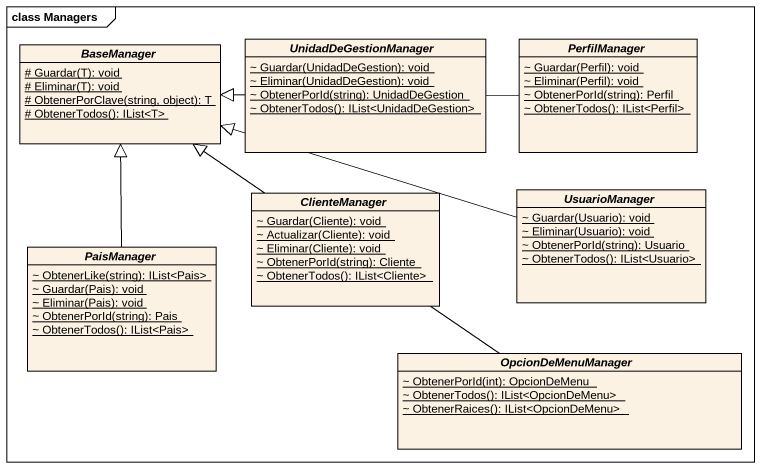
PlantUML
@startuml
mainframe class Managers
hide circle
hide empty members
skinparam classAttributeIconSize 0
abstract class UnidadDeGestionManager {
  {static} ~ Guardar(UnidadDeGestion): void
  {static} ~ Eliminar(UnidadDeGestion): void
  {static} ~ ObtenerPorId(string): UnidadDeGestion
  {static} ~ ObtenerTodos(): IList<UnidadDeGestion>
}
abstract class PerfilManager {
  {static} ~ Guardar(Perfil): void
  {static} ~ Eliminar(Perfil): void
  {static} ~ ObtenerPorId(string): Perfil
  {static} ~ ObtenerTodos(): IList<Perfil>
}
abstract class BaseManager {
  {static} # Guardar(T): void
  {static} # Eliminar(T): void
  {static} # ObtenerPorClave(string, object): T
  {static} # ObtenerTodos(): IList<T>
}
abstract class ClienteManager {
  {static} ~ Guardar(Cliente): void
  {static} ~ Actualizar(Cliente): void
  {static} ~ Eliminar(Cliente): void
  {static} ~ ObtenerPorId(string): Cliente
  {static} ~ ObtenerTodos(): IList<Cliente>
}
abstract class UsuarioManager {
  {static} ~ Guardar(Usuario): void
  {static} ~ Eliminar(Usuario): void
  {static} ~ ObtenerPorId(string): Usuario
  {static} ~ ObtenerTodos(): IList<Usuario>
}
abstract class PaisManager {
  {static} ~ ObtenerLike(string): IList<Pais>
  {static} ~ Guardar(Pais): void
  {static} ~ Eliminar(Pais): void
  {static} ~ ObtenerPorId(string): Pais
  {static} ~ ObtenerTodos(): IList<Pais>
}
abstract class OpcionDeMenuManager {
  {static} ~ ObtenerPorId(int): OpcionDeMenu
  {static} ~ ObtenerTodos(): IList<OpcionDeMenu>
  {static} ~ ObtenerRaices(): IList<OpcionDeMenu>
}
UnidadDeGestionManager -left-|> BaseManager
PerfilManager -left-|> BaseManager
UsuarioManager -left-|> BaseManager
PaisManager -up-|> BaseManager
OpcionDeMenuManager -up-|> BaseManager
@enduml
